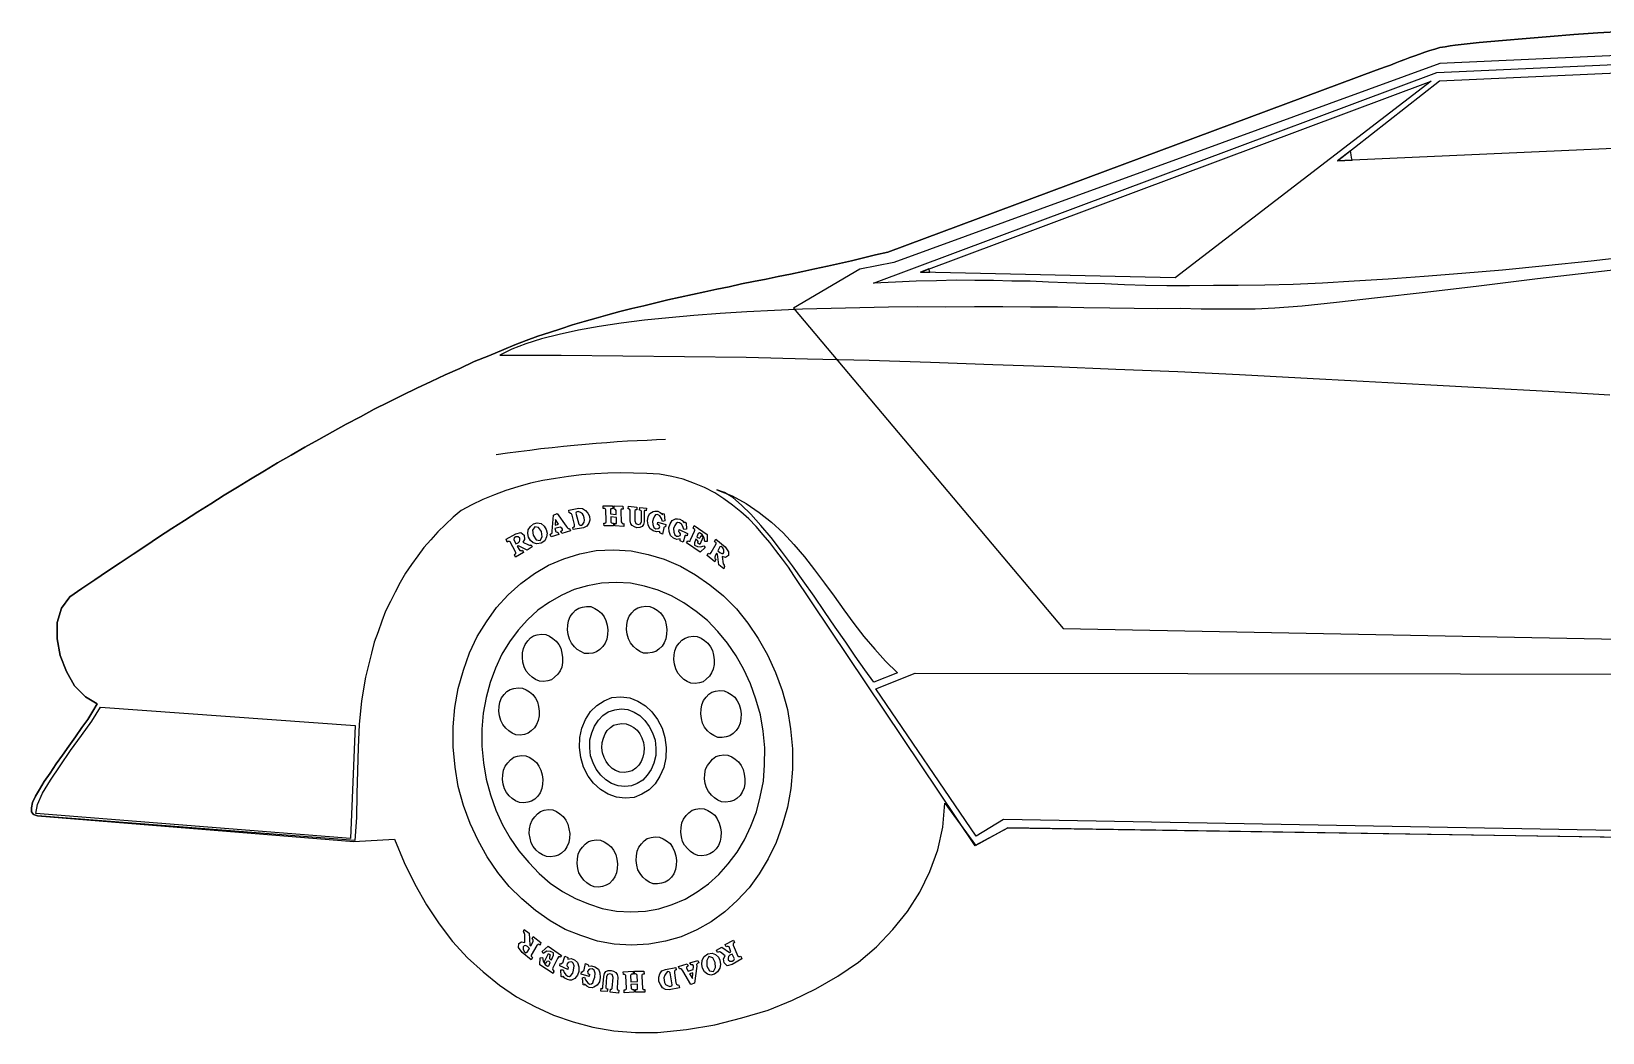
# Model space of a CAD drawing. Extents: x -100 to 394, y -15 to 124.
# Drawn here: x -100.3 to 113.6, y -14.7 to 121.8 of the extents above; entities that cross this region are included whole.
import ezdxf

# ---------------------------------------------------------------- set-up
doc = ezdxf.new("R2010")
doc.units = 0
doc.layers.add('7', color=7, linetype='CONTINUOUS')

msp = doc.modelspace()

# ---------------------------------------------------------------- linework, layer by layer
at = {"layer": '7', "linetype": 'CONTINUOUS'}
for points in [[(116.23, 121.76), (112.91, 121.54), (109.67, 121.33), (106.42, 121.06), (103.18, 120.78), (99.93, 120.51), (96.75, 120.24), (93.51, 119.9), (92.81, 119.8), (92.12, 119.64), (91.42, 119.55), (90.73, 119.33), (90.03, 119.17), (89.34, 118.94), (88.65, 118.66), (88.02, 118.44), (87.33, 118.22), (86.64, 117.93), (86.01, 117.71), (85.32, 117.42), (84.69, 117.14), (84, 116.91), (83.37, 116.69), (82.74, 116.48), (16.23, 91.69), (14.59, 91.3), (12.95, 90.91), (11.3, 90.51), (9.66, 90.12), (8.02, 89.79), (6.31, 89.39), (4.66, 89.06), (3.02, 88.67), (1.31, 88.34), (-0.33, 88.01), (-2.04, 87.67), (-3.69, 87.34), (-5.33, 86.95), (-7.04, 86.62), (-8.68, 86.29), (-10.33, 85.9), (-12.04, 85.56), (-13.68, 85.17), (-15.32, 84.78), (-16.96, 84.38), (-18.61, 83.99), (-20.25, 83.59), (-21.89, 83.14), (-23.47, 82.68), (-25.11, 82.22), (-26.68, 81.77), (-28.26, 81.25), (-29.83, 80.73), (-31.4, 80.22), (-32.97, 79.63), (-34.54, 79.05), (-36.05, 78.41), (-38.05, 77.55), (-40.06, 76.76), (-42, 75.84), (-44, 74.98), (-45.94, 74.07), (-47.88, 73.15), (-49.82, 72.17), (-51.75, 71.25), (-53.69, 70.27), (-55.56, 69.23), (-57.49, 68.24), (-59.36, 67.2), (-61.23, 66.16), (-63.1, 65.12), (-64.96, 64.01), (-66.83, 62.97), (-68.63, 61.87), (-70.5, 60.76), (-72.3, 59.66), (-74.1, 58.55), (-75.9, 57.39), (-77.71, 56.28), (-79.51, 55.12), (-81.25, 54.01), (-83.05, 52.85), (-84.78, 51.68), (-86.51, 50.52), (-88.25, 49.36), (-89.99, 48.19), (-91.72, 47.03), (-93.46, 45.86), (-95.13, 44.7), (-96.27, 43.18), (-96.82, 41.24), (-96.85, 39.01), (-96.43, 36.73), (-95.56, 34.53), (-94.46, 32.6), (-92.98, 31.07), (-91.41, 30.12), (-92, 29.13), (-92.65, 28.02), (-93.49, 26.9), (-94.33, 25.64), (-95.23, 24.39), (-96.13, 23.14), (-96.98, 21.95), (-97.81, 20.7), (-98.59, 19.57), (-99.24, 18.46), (-99.78, 17.54), (-100.19, 16.69), (-100.35, 15.98), (-100.32, 15.41), (-100.05, 15.04), (-99.53, 14.87), (-56.46, 11.39), (-50.91, 11.7), (-49.62, 8.5), (-48.15, 5.57), (-46.55, 2.77), (-44.84, 0.17), (-43, -2.24), (-40.99, -4.45), (-38.86, -6.4), (-36.6, -8.21), (-34.3, -9.77), (-31.81, -11.12), (-29.27, -12.29), (-26.61, -13.19), (-23.89, -13.9), (-21.06, -14.41), (-18.11, -14.66), (-15.11, -14.65), (-11.17, -14.22), (-7.3, -13.59), (-3.64, -12.66), (-0.05, -11.6), (3.27, -10.24), (6.46, -8.69), (9.45, -6.96), (12.24, -5.05), (14.7, -2.96), (16.95, -0.62), (18.95, 1.83), (20.62, 4.46), (21.96, 7.27), (23.04, 10.25), (23.73, 13.35), (24.03, 16.62), (28.19, 10.87)], [(-95.13, 44.7), (-93.46, 45.86), (-91.72, 47.03), (-89.99, 48.19), (-88.25, 49.36), (-86.51, 50.52), (-84.78, 51.68), (-83.05, 52.85), (-81.25, 54.01), (-79.51, 55.12), (-77.71, 56.28), (-75.9, 57.39), (-74.1, 58.55), (-72.3, 59.66), (-70.5, 60.76), (-68.63, 61.87), (-66.83, 62.97), (-64.96, 64.01), (-63.1, 65.12), (-61.23, 66.16), (-59.36, 67.2), (-57.49, 68.24), (-55.56, 69.23), (-53.69, 70.27), (-51.75, 71.25), (-49.82, 72.17), (-47.88, 73.15), (-45.94, 74.07), (-44, 74.98), (-42, 75.84), (-40.06, 76.76), (-38.05, 77.55), (-36.05, 78.41), (-34.54, 79.05), (-32.97, 79.63), (-31.4, 80.22), (-29.83, 80.73), (-28.26, 81.25), (-26.68, 81.77), (-25.11, 82.22), (-23.47, 82.68), (-21.89, 83.14), (-20.25, 83.59), (-18.61, 83.99), (-16.96, 84.38), (-15.32, 84.78), (-13.68, 85.17), (-12.04, 85.56), (-10.33, 85.9), (-8.68, 86.29), (-7.04, 86.62), (-5.33, 86.95), (-3.69, 87.34), (-2.04, 87.67), (-0.33, 88.01), (1.31, 88.34), (3.02, 88.67), (4.66, 89.06), (6.31, 89.39), (8.02, 89.79), (9.66, 90.12), (11.3, 90.51), (12.95, 90.91), (14.59, 91.3), (16.23, 91.69), (82.74, 116.48), (83.37, 116.69), (84, 116.91), (84.69, 117.14), (85.32, 117.42), (86.01, 117.71), (86.64, 117.93), (87.33, 118.22), (88.02, 118.44), (88.65, 118.66), (89.34, 118.94), (90.03, 119.17), (90.73, 119.33), (91.42, 119.55), (92.12, 119.64), (92.81, 119.8), (93.51, 119.9), (96.75, 120.24), (99.93, 120.51), (103.18, 120.78), (106.42, 121.06), (109.67, 121.33), (112.91, 121.54), (116.23, 121.76)], [(12.44, 89.35), (3.42, 84.03), (40.14, 40.4), (118.12, 38.88), (150.39, 79.36), (150.52, 80.77), (150.32, 82.3), (149.87, 83.87), (149.28, 85.51), (148.57, 87.13), (147.86, 88.76), (147.28, 90.27), (146.96, 91.72), (162.77, 120.6), (91.39, 117.38), (17.06, 90.26), (12.44, 89.35)], [(118.63, 91.21), (112.02, 90.46), (105.79, 89.8), (99.94, 89.22), (94.41, 88.77), (89.25, 88.35), (84.35, 88), (79.76, 87.73), (75.43, 87.47), (71.42, 87.29), (67.59, 87.18), (63.95, 87.14), (60.57, 87.12), (57.31, 87.1), (54.25, 87.09), (51.31, 87.15), (48.49, 87.21), (45.81, 87.35), (43.18, 87.42), (40.63, 87.49), (38.13, 87.57), (35.64, 87.72), (33.15, 87.73), (30.65, 87.81), (28.09, 87.82), (25.54, 87.84), (22.86, 87.78), (20.12, 87.72), (17.31, 87.59), (14.32, 87.45), (91, 116.14), (154.54, 119.02)], [(91.37, 115.01), (152.8, 117.79), (146.58, 107.22), (77.49, 104.1), (91.37, 115.01)], [(20.7, 88.96), (90.22, 114.96), (55.35, 88.16), (20.7, 88.96)], [(79.22, 105.46), (77.49, 104.1), (79.47, 104.19), (79.39, 104.57), (79.31, 104.95), (79.29, 105.21), (79.22, 105.46)], [(122.83, 90.12), (113.42, 89.06), (104.72, 88.03), (96.72, 87.03), (89.41, 86.18), (82.93, 85.45), (77.34, 84.81), (72.64, 84.34), (68.95, 84.05), (66.27, 83.93), (64.04, 83.89), (61.61, 83.91), (58.93, 83.91), (56.05, 83.98), (52.98, 83.97), (49.79, 84.01), (46.47, 84.05), (42.95, 84.09), (39.37, 84.18), (35.67, 84.2), (31.9, 84.23), (28.06, 84.24), (24.17, 84.2), (20.28, 84.21), (16.32, 84.16), (12.42, 84.11), (8.53, 84), (4.64, 83.89), (0.82, 83.71), (-2.94, 83.54), (-6.57, 83.32), (-10.14, 83.03), (-13.57, 82.75), (-16.88, 82.41), (-20.05, 82.01), (-23.03, 81.55), (-25.88, 81.04), (-28.48, 80.48), (-30.88, 79.86), (-33.02, 79.19), (-34.96, 78.46), (-36.59, 77.62), (-28.22, 77.62), (-19.85, 77.55), (-11.42, 77.48), (-3.05, 77.35), (5.33, 77.15), (13.71, 76.95), (22.08, 76.69), (30.53, 76.37), (38.91, 76.11), (47.29, 75.73), (55.73, 75.4), (64.12, 75.02), (72.5, 74.57), (80.96, 74.12), (89.34, 73.66), (97.73, 73.21), (106.18, 72.76), (114.57, 72.25)], [(21.83, 89.39), (20.7, 88.96), (21.98, 88.95), (21.83, 89.39)], [(-37.06, 64.12), (-35.54, 64.32), (-34.01, 64.52), (-32.49, 64.71), (-30.97, 64.91), (-29.44, 65.04), (-27.92, 65.24), (-26.45, 65.37), (-24.93, 65.5), (-23.46, 65.63), (-22, 65.76), (-20.6, 65.89), (-19.2, 65.95), (-17.86, 66.01), (-16.52, 66.07), (-15.25, 66.13), (-14.04, 66.18)], [(237.12, 10.03), (32.61, 13.24), (28.13, 10.8), (3.47, 47.63), (2.72, 48.74), (1.9, 49.85), (1.02, 51.03), (0.2, 52.14), (-0.74, 53.18), (-1.68, 54.29), (-2.69, 55.33), (-3.75, 56.3), (-4.88, 57.21), (-6.07, 58.05), (-7.32, 58.89), (-8.69, 59.59), (-10.06, 60.17), (-11.62, 60.74), (-13.17, 61.11), (-14.84, 61.42), (-16.57, 61.54), (-18.36, 61.58), (-20.09, 61.63), (-21.87, 61.55), (-23.66, 61.47), (-25.44, 61.33), (-27.22, 61.12), (-28.99, 60.85), (-30.71, 60.58), (-32.41, 60.18), (-34.12, 59.72), (-35.75, 59.2), (-37.32, 58.62), (-38.89, 57.97), (-40.39, 57.27), (-41.83, 56.5), (-42.93, 55.55), (-43.97, 54.55), (-45.01, 53.55), (-45.99, 52.48), (-46.9, 51.42), (-47.74, 50.29), (-48.58, 49.1), (-49.42, 47.92), (-50.13, 46.67), (-50.84, 45.36), (-51.48, 44.06), (-52.13, 42.75), (-52.64, 41.39), (-53.15, 39.96), (-53.66, 38.53), (-54.04, 37.04), (-54.85, 33.75), (-55.41, 30.53), (-55.71, 27.33), (-55.88, 24.19), (-55.93, 20.99), (-56.04, 17.86), (-56.09, 14.66), (-56.33, 11.52), (-99.53, 14.87), (-100.05, 15.04), (-100.32, 15.41), (-100.35, 15.98), (-100.19, 16.69), (-99.78, 17.54), (-99.24, 18.46), (-98.59, 19.57), (-97.81, 20.7), (-96.98, 21.95), (-96.13, 23.14), (-95.23, 24.39), (-94.33, 25.64), (-93.49, 26.9), (-92.65, 28.02), (-92, 29.13), (-91.41, 30.12), (-92.98, 31.07), (-94.46, 32.6), (-95.56, 34.53), (-96.43, 36.73), (-96.85, 39.01), (-96.82, 41.24), (-96.27, 43.18), (-95.13, 44.7)], [(-7.02, 59.29), (-4.94, 58.48), (-3.04, 57.42), (-1.26, 56.22), (0.4, 54.89), (2, 53.43), (3.47, 51.84), (4.89, 50.18), (6.25, 48.39), (7.61, 46.6), (8.96, 44.81), (10.26, 42.95), (11.62, 41.1), (12.98, 39.31), (14.46, 37.58), (15.94, 35.93), (17.55, 34.34), (14.35, 33.11), (13.12, 34.78), (11.82, 36.63), (10.52, 38.56), (9.09, 40.6), (7.65, 42.7), (6.22, 44.81), (4.72, 46.91), (3.28, 48.96), (1.79, 50.93), (0.36, 52.79), (-1.05, 54.45), (-2.4, 55.98), (-3.67, 57.2), (-4.86, 58.23), (-5.98, 58.95), (-7.02, 59.29)], [(-29.73, 53.21), (-29.61, 53.28), (-29.49, 53.35), (-29.43, 53.48), (-29.44, 53.67), (-29.28, 55.85), (-28.78, 56.07), (-27.55, 54.33), (-27.41, 54.15), (-27.28, 54.03), (-27.22, 54.03), (-27.09, 54.04), (-26.95, 53.72), (-28.14, 53.35), (-28.29, 53.66), (-28.16, 53.73), (-28.04, 53.8), (-28.04, 53.93), (-28.11, 54.05), (-28.38, 54.23), (-29.07, 54.01), (-28.99, 53.76), (-28.99, 53.63), (-28.92, 53.57), (-28.79, 53.51), (-28.66, 53.52), (-28.52, 53.2), (-29.59, 52.9), (-29.73, 53.21)], [(-27.12, 56.14), (-27.2, 56.52), (-25.81, 56.78), (-25.3, 56.74), (-24.9, 56.5), (-24.57, 56.13), (-24.35, 55.69), (-24.33, 55.18), (-24.44, 54.73), (-24.74, 54.33), (-25.18, 54.12), (-26.57, 53.87), (-26.65, 54.18), (-26.52, 54.25), (-26.4, 54.26), (-26.4, 54.39), (-26.41, 54.58), (-26.72, 55.84), (-26.8, 56.03), (-26.93, 56.09), (-26.99, 56.15), (-27.12, 56.14)], [(-25.84, 54.6), (-25.7, 54.48), (-25.45, 54.49), (-25.26, 54.63), (-25.09, 54.89), (-25.03, 55.15), (-25.11, 55.46), (-25.19, 55.78), (-25.33, 56.03), (-25.59, 56.21), (-25.92, 56.32), (-26.17, 56.25), (-26.23, 56.12), (-25.84, 54.6)], [(-22.5, 57.12), (-21.22, 57.11), (-21.21, 56.73), (-21.34, 56.72), (-21.46, 56.72), (-21.52, 56.65), (-21.52, 56.52), (-21.49, 56.01), (-20.73, 55.92), (-20.75, 56.43), (-20.75, 56.49), (-20.82, 56.62), (-20.95, 56.68), (-21.02, 56.74), (-21.03, 57.12), (-19.82, 57.05), (-19.8, 56.66), (-19.93, 56.66), (-20.06, 56.65), (-20.11, 56.52), (-20.11, 56.39), (-20.04, 54.93), (-19.97, 54.8), (-19.91, 54.74), (-19.84, 54.68), (-19.71, 54.69), (-19.69, 54.3), (-20.91, 54.38), (-20.93, 54.76), (-20.86, 54.7), (-20.8, 54.7), (-20.67, 54.71), (-20.68, 54.84), (-20.71, 55.54), (-21.48, 55.63), (-21.45, 54.99), (-21.44, 54.87), (-21.38, 54.8), (-21.25, 54.75), (-21.12, 54.75), (-21.1, 54.37), (-22.38, 54.38), (-22.4, 54.76), (-22.27, 54.76), (-22.14, 54.83), (-22.08, 54.9), (-22.09, 55.09), (-22.16, 56.56), (-22.17, 56.68), (-22.29, 56.74), (-22.36, 56.74), (-22.49, 56.73), (-22.5, 57.12)], [(-19.05, 57.08), (-17.9, 56.94), (-17.94, 56.56), (-18.01, 56.55), (-18.07, 56.55), (-18.2, 56.48), (-18.19, 56.42), (-18.2, 55.08), (-18.05, 54.7), (-17.73, 54.59), (-17.41, 54.66), (-17.3, 54.99), (-17.29, 56.33), (-17.3, 56.39), (-17.36, 56.46), (-17.5, 56.51), (-17.56, 56.51), (-17.51, 56.89), (-16.61, 56.81), (-16.66, 56.42), (-16.73, 56.48), (-16.86, 56.48), (-16.91, 56.35), (-16.91, 56.22), (-16.91, 54.94), (-17.02, 54.55), (-17.2, 54.29), (-17.51, 54.15), (-17.9, 54.13), (-18.22, 54.25), (-18.55, 54.42), (-18.75, 54.67), (-18.83, 55.05), (-18.83, 56.39), (-18.83, 56.51), (-18.91, 56.64), (-19.03, 56.7), (-19.1, 56.7), (-19.05, 57.08)], [(-14.4, 55.95), (-14.41, 56.08), (-14.22, 56.02), (-14.11, 55.07), (-14.42, 54.99), (-14.57, 55.37), (-14.78, 55.74), (-15.1, 55.92), (-15.36, 55.91), (-15.48, 55.77), (-15.66, 55.45), (-15.77, 54.99), (-15.75, 54.55), (-15.6, 54.17), (-15.34, 53.99), (-15.02, 54.01), (-14.83, 54.14), (-14.78, 54.27), (-14.84, 54.4), (-14.91, 54.52), (-15.11, 54.58), (-15.06, 54.9), (-13.96, 54.56), (-14.01, 54.24), (-14.07, 54.24), (-14.2, 54.23), (-14.26, 54.17), (-14.26, 54.11), (-14.41, 53.27), (-14.8, 53.44), (-14.81, 53.63), (-15.25, 53.55), (-15.71, 53.72), (-16.17, 54.02), (-16.38, 54.52), (-16.47, 55.09), (-16.37, 55.67), (-16.13, 56.06), (-15.7, 56.34), (-15.45, 56.41), (-15.06, 56.37), (-14.73, 56.19), (-14.4, 55.95)], [(-35.71, 52.56), (-34.4, 53.32), (-33.71, 53.48), (-33.24, 53.12), (-33.22, 52.54), (-33.45, 52.15), (-32.67, 51.8), (-32.54, 51.75), (-32.48, 51.75), (-32.35, 51.75), (-32.29, 51.82), (-32.15, 51.51), (-32.83, 51.09), (-34.01, 51.68), (-34.2, 51.61), (-33.92, 51.17), (-33.85, 51.05), (-33.72, 51.05), (-33.6, 50.99), (-33.47, 51.07), (-33.33, 50.75), (-34.45, 50.13), (-34.59, 50.44), (-34.53, 50.51), (-34.41, 50.58), (-34.41, 50.7), (-34.42, 50.83), (-35.18, 52.2), (-35.25, 52.26), (-35.31, 52.26), (-35.44, 52.25), (-35.56, 52.18), (-35.71, 52.56)], [(-31.97, 54.64), (-31.47, 54.8), (-30.95, 54.69), (-30.55, 54.33), (-30.28, 53.89), (-30.13, 53.39), (-30.23, 52.87), (-30.46, 52.35), (-30.96, 52.01), (-31.53, 51.92), (-32.05, 52.09), (-32.38, 52.39), (-32.66, 52.83), (-32.74, 53.33), (-32.7, 53.85), (-32.4, 54.31), (-31.97, 54.64)], [(-31.83, 54.27), (-32.12, 53.81), (-32.03, 53.11), (-31.62, 52.49), (-31.1, 52.38), (-30.81, 52.91), (-30.9, 53.61), (-31.31, 54.16), (-31.83, 54.27)], [(-29.02, 54.46), (-28.58, 54.61), (-29, 55.23), (-29.02, 54.46)], [(-11.48, 54.8), (-11.42, 54.93), (-11.22, 54.82), (-11.18, 53.93), (-11.5, 53.91), (-11.65, 54.29), (-11.85, 54.6), (-12.12, 54.78), (-12.37, 54.83), (-12.56, 54.69), (-12.74, 54.43), (-12.91, 54.04), (-12.89, 53.53), (-12.74, 53.15), (-12.54, 52.97), (-12.23, 52.98), (-12.04, 53.05), (-11.98, 53.19), (-11.98, 53.31), (-12.06, 53.44), (-12.19, 53.56), (-12.14, 53.88), (-11.03, 53.36), (-11.08, 53.04), (-11.21, 53.09), (-11.34, 53.09), (-11.4, 53.02), (-11.39, 52.96), (-11.61, 52.18), (-12.01, 52.35), (-12.02, 52.61), (-12.46, 52.53), (-12.91, 52.7), (-13.32, 53.06), (-13.53, 53.63), (-13.56, 54.14), (-13.39, 54.65), (-13.09, 55.12), (-12.65, 55.33), (-12.4, 55.34), (-12.07, 55.29), (-11.75, 55.11), (-11.48, 54.8)], [(-10.12, 54.42), (-8.34, 53.22), (-8.36, 52.26), (-8.68, 52.25), (-8.77, 52.75), (-9.04, 53.19), (-9.37, 53.43), (-9.56, 53.36), (-9.73, 52.9), (-9.6, 52.78), (-9.4, 52.73), (-9.28, 52.8), (-9.16, 53.06), (-8.9, 52.88), (-9.36, 51.84), (-9.63, 52.01), (-9.58, 52.27), (-9.64, 52.4), (-9.78, 52.52), (-9.91, 52.58), (-10.08, 52.06), (-10.06, 51.74), (-9.67, 51.57), (-9.22, 51.52), (-8.78, 51.67), (-8.64, 51.42), (-9.32, 50.81), (-11.16, 52.07), (-10.98, 52.34), (-10.85, 52.28), (-10.79, 52.28), (-10.66, 52.29), (-10.61, 52.48), (-10.09, 53.65), (-10.03, 53.78), (-10.03, 53.91), (-10.16, 53.97), (-10.23, 54.09), (-10.12, 54.42)], [(-34.4, 51.92), (-34.09, 52.06), (-33.91, 52.26), (-33.85, 52.45), (-33.86, 52.71), (-34.06, 52.89), (-34.38, 52.88), (-34.63, 52.74), (-34.69, 52.54), (-34.4, 51.92)], [(-7.16, 52.57), (-5.9, 51.54), (-5.42, 50.86), (-5.46, 50.35), (-5.84, 50.08), (-6.29, 50.19), (-6.18, 49.23), (-6.12, 49.17), (-6.04, 49.05), (-6.04, 48.98), (-5.97, 48.86), (-6.09, 48.53), (-6.75, 49.08), (-6.94, 50.54), (-7.07, 50.66), (-7.25, 50.27), (-7.31, 50.14), (-7.3, 50.08), (-7.3, 49.95), (-7.17, 49.83), (-7.28, 49.5), (-8.34, 50.35), (-8.23, 50.67), (-8.1, 50.61), (-7.96, 50.56), (-7.9, 50.62), (-7.78, 50.76), (-7.13, 51.94), (-7.14, 52), (-7.14, 52.13), (-7.27, 52.18), (-7.34, 52.25), (-7.16, 52.57)], [(-6.9, 50.99), (-6.63, 50.75), (-6.37, 50.63), (-6.18, 50.64), (-6.06, 50.77), (-6.07, 51.09), (-6.22, 51.4), (-6.42, 51.58), (-6.6, 51.51), (-6.9, 50.99)], [(-21.08, 51.11), (-18.71, 50.97), (-16.39, 50.5), (-14.19, 49.83), (-11.98, 48.91), (-9.95, 47.72), (-7.97, 46.34), (-6.11, 44.83), (-4.37, 43.06), (-2.81, 41.15), (-1.38, 39.04), (-0.13, 36.8), (0.94, 34.42), (1.88, 31.97), (2.57, 29.38), (3.01, 26.72), (3.26, 23.99), (3.26, 21.24), (3.06, 18.61), (2.6, 16.04), (1.88, 13.58), (1.03, 11.24), (-0.02, 9.02), (-1.27, 6.99), (-2.65, 5.07), (-4.24, 3.34), (-5.95, 1.79), (-7.81, 0.43), (-9.74, -0.67), (-11.87, -1.6), (-14.01, -2.21), (-16.29, -2.63), (-18.65, -2.74), (-21.02, -2.59), (-23.27, -2.18), (-25.54, -1.45), (-27.69, -0.59), (-29.72, 0.59), (-31.7, 1.97), (-33.56, 3.55), (-35.3, 5.26), (-36.85, 7.17), (-38.29, 9.27), (-39.54, 11.51), (-40.6, 13.83), (-41.54, 16.28), (-42.23, 18.86), (-42.67, 21.53), (-42.92, 24.26), (-42.92, 27.01), (-42.72, 29.64), (-42.26, 32.21), (-41.54, 34.73), (-40.69, 37.07), (-39.64, 39.29), (-38.39, 41.33), (-37.01, 43.24), (-35.43, 44.97), (-33.71, 46.52), (-31.86, 47.88), (-29.93, 49.05), (-27.86, 49.91), (-25.66, 50.59), (-23.44, 51.01), (-21.08, 51.11)], [(-20.75, 46.66), (-22.73, 46.57), (-24.63, 46.23), (-26.46, 45.7), (-28.15, 44.92), (-29.83, 44.01), (-31.38, 42.92), (-32.79, 41.58), (-34.06, 40.18), (-35.27, 38.59), (-36.28, 36.89), (-37.15, 35), (-37.89, 33.05), (-38.44, 30.98), (-38.85, 28.85), (-39.01, 26.68), (-39.03, 24.37), (-38.8, 22.09), (-38.45, 19.87), (-37.84, 17.72), (-37.11, 15.65), (-36.19, 13.65), (-35.15, 11.84), (-33.98, 10.11), (-32.63, 8.51), (-31.22, 7.04), (-29.7, 5.7), (-28.05, 4.57), (-26.28, 3.62), (-24.52, 2.87), (-22.64, 2.25), (-20.71, 1.89), (-18.73, 1.79), (-16.75, 1.88), (-14.91, 2.22), (-13.09, 2.81), (-11.33, 3.53), (-9.72, 4.5), (-8.17, 5.59), (-6.76, 6.87), (-5.48, 8.33), (-4.28, 9.91), (-3.27, 11.62), (-2.39, 13.45), (-1.65, 15.4), (-1.11, 17.47), (-0.69, 19.59), (-0.54, 21.83), (-0.51, 24.13), (-0.74, 26.42), (-1.1, 28.64), (-1.71, 30.79), (-2.44, 32.86), (-3.36, 34.8), (-4.4, 36.67), (-5.56, 38.4), (-6.91, 40), (-8.32, 41.47), (-9.85, 42.74), (-11.5, 43.88), (-13.2, 44.83), (-15.02, 45.64), (-16.9, 46.19), (-18.77, 46.56), (-20.75, 46.66)], [(-24.76, 43.41), (-24.18, 43.38), (-23.66, 43.14), (-23.2, 42.84), (-22.73, 42.48), (-22.39, 41.99), (-22.12, 41.49), (-21.96, 40.86), (-21.87, 40.22), (-21.9, 39.58), (-22, 38.94), (-22.23, 38.42), (-22.53, 37.96), (-22.96, 37.55), (-23.39, 37.22), (-23.9, 37.06), (-24.47, 36.98), (-25.04, 37.01), (-25.56, 37.25), (-26.03, 37.54), (-26.42, 37.91), (-26.83, 38.4), (-27.11, 38.96), (-27.27, 39.59), (-27.36, 40.23), (-27.32, 40.87), (-27.22, 41.45), (-26.99, 42.03), (-26.63, 42.5), (-26.27, 42.9), (-25.83, 43.17), (-25.33, 43.32), (-24.76, 43.41)], [(-13.82, 40.27), (-13.86, 39.63), (-13.96, 38.98), (-14.19, 38.46), (-14.49, 38), (-14.92, 37.6), (-15.35, 37.26), (-15.85, 37.11), (-16.42, 37.02), (-17, 37.06), (-17.52, 37.29), (-17.98, 37.59), (-18.38, 37.95), (-18.79, 38.44), (-19.07, 39.01), (-19.22, 39.64), (-19.32, 40.27), (-19.28, 40.91), (-19.18, 41.49), (-18.95, 42.08), (-18.59, 42.54), (-18.22, 42.94), (-17.79, 43.22), (-17.28, 43.37), (-16.71, 43.46), (-16.14, 43.42), (-15.61, 43.19), (-15.16, 42.89), (-14.69, 42.52), (-14.35, 42.03), (-14.07, 41.53), (-13.91, 40.9), (-13.82, 40.27)], [(-30.91, 39.62), (-30.33, 39.58), (-29.81, 39.35), (-29.35, 39.05), (-28.89, 38.69), (-28.55, 38.2), (-28.27, 37.7), (-28.11, 37.06), (-28.02, 36.43), (-28.05, 35.79), (-28.15, 35.15), (-28.38, 34.63), (-28.68, 34.17), (-29.11, 33.76), (-29.54, 33.42), (-30.05, 33.27), (-30.62, 33.18), (-31.19, 33.22), (-31.72, 33.45), (-32.18, 33.75), (-32.58, 34.12), (-32.98, 34.61), (-33.26, 35.17), (-33.42, 35.8), (-33.51, 36.44), (-33.48, 37.08), (-33.37, 37.66), (-33.14, 38.24), (-32.78, 38.71), (-32.42, 39.11), (-31.98, 39.38), (-31.48, 39.53), (-30.91, 39.62)], [(-7.38, 36.15), (-7.41, 35.51), (-7.51, 34.87), (-7.74, 34.35), (-8.04, 33.89), (-8.47, 33.48), (-8.9, 33.14), (-9.41, 32.99), (-9.98, 32.9), (-10.55, 32.94), (-11.07, 33.17), (-11.54, 33.47), (-11.94, 33.84), (-12.34, 34.33), (-12.62, 34.89), (-12.78, 35.52), (-12.87, 36.16), (-12.83, 36.8), (-12.74, 37.38), (-12.51, 37.96), (-12.14, 38.42), (-11.78, 38.83), (-11.34, 39.1), (-10.84, 39.25), (-10.27, 39.34), (-9.69, 39.3), (-9.17, 39.07), (-8.71, 38.77), (-8.25, 38.41), (-7.9, 37.92), (-7.63, 37.42), (-7.47, 36.78), (-7.38, 36.15)], [(236.07, 10.68), (31.99, 14.36), (28.26, 12.09), (14.64, 32.16), (19.97, 34.32)], [(19.97, 34.32), (205.57, 34.08)], [(-34.09, 32.33), (-33.51, 32.29), (-32.99, 32.05), (-32.53, 31.76), (-32.07, 31.39), (-31.73, 30.9), (-31.45, 30.4), (-31.29, 29.77), (-31.2, 29.13), (-31.24, 28.49), (-31.34, 27.85), (-31.57, 27.33), (-31.86, 26.87), (-32.29, 26.47), (-32.73, 26.13), (-33.23, 25.98), (-33.8, 25.89), (-34.38, 25.93), (-34.9, 26.16), (-35.36, 26.46), (-35.76, 26.82), (-36.16, 27.31), (-36.45, 27.88), (-36.6, 28.51), (-36.69, 29.14), (-36.66, 29.78), (-36.56, 30.36), (-36.33, 30.95), (-35.97, 31.41), (-35.6, 31.81), (-35.17, 32.08), (-34.66, 32.23), (-34.09, 32.33)], [(-20.11, 31.11), (-18.89, 30.97), (-17.79, 30.51), (-16.74, 29.85), (-15.87, 29.06), (-15.12, 28.01), (-14.49, 26.83), (-14.12, 25.56), (-13.93, 24.17), (-13.99, 22.76), (-14.25, 21.47), (-14.77, 20.3), (-15.43, 19.25), (-16.22, 18.44), (-17.22, 17.83), (-18.28, 17.39), (-19.49, 17.27), (-20.71, 17.41), (-21.81, 17.81), (-22.86, 18.46), (-23.8, 19.31), (-24.54, 20.3), (-25.17, 21.49), (-25.55, 22.81), (-25.74, 24.21), (-25.67, 25.55), (-25.41, 26.84), (-24.89, 28.01), (-24.24, 29.07), (-23.38, 29.93), (-22.39, 30.56), (-21.32, 30.99), (-20.11, 31.11)], [(-3.72, 28.78), (-3.76, 28.14), (-3.86, 27.5), (-4.09, 26.97), (-4.39, 26.52), (-4.82, 26.11), (-5.25, 25.77), (-5.75, 25.62), (-6.32, 25.53), (-6.9, 25.57), (-7.42, 25.8), (-7.88, 26.1), (-8.28, 26.46), (-8.69, 26.96), (-8.97, 27.52), (-9.12, 28.15), (-9.22, 28.79), (-9.18, 29.43), (-9.08, 30.01), (-8.85, 30.59), (-8.49, 31.05), (-8.12, 31.45), (-7.69, 31.73), (-7.19, 31.88), (-6.61, 31.97), (-6.04, 31.93), (-5.52, 31.7), (-5.06, 31.4), (-4.59, 31.04), (-4.25, 30.54), (-3.97, 30.05), (-3.82, 29.41), (-3.72, 28.78)], [(-90.94, 29.69), (-56.27, 27.17), (-56.92, 11.81), (-99.74, 15.18), (-99.54, 16.4), (-98.84, 17.97), (-97.77, 19.74), (-96.45, 21.71), (-95.01, 23.76), (-93.51, 25.81), (-92.13, 27.79), (-90.94, 29.69)], [(-20.04, 29.45), (-19.14, 29.36), (-18.3, 29.02), (-17.51, 28.54), (-16.84, 27.87), (-16.23, 27.07), (-15.81, 26.19), (-15.44, 25.18), (-15.33, 24.1), (-15.35, 23.08), (-15.62, 22.05), (-15.96, 21.2), (-16.5, 20.41), (-17.11, 19.74), (-17.86, 19.26), (-18.67, 18.97), (-19.56, 18.87), (-20.46, 18.96), (-21.37, 19.3), (-22.16, 19.77), (-22.83, 20.44), (-23.44, 21.25), (-23.86, 22.12), (-24.22, 23.06), (-24.33, 24.14), (-24.32, 25.23), (-24.04, 26.2), (-23.7, 27.11), (-23.16, 27.9), (-22.55, 28.57), (-21.81, 29.05), (-20.93, 29.34), (-20.04, 29.45)], [(-19.95, 27.47), (-19.37, 27.43), (-18.85, 27.2), (-18.33, 26.91), (-17.87, 26.54), (-17.52, 26.05), (-17.24, 25.49), (-17.02, 24.86), (-16.93, 24.16), (-16.96, 23.46), (-17.12, 22.87), (-17.35, 22.29), (-17.65, 21.76), (-18.08, 21.36), (-18.57, 21.02), (-19.08, 20.87), (-19.65, 20.78), (-20.22, 20.82), (-20.81, 21.05), (-21.27, 21.34), (-21.74, 21.77), (-22.08, 22.27), (-22.36, 22.83), (-22.58, 23.46), (-22.67, 24.16), (-22.64, 24.86), (-22.48, 25.44), (-22.25, 26.03), (-21.95, 26.49), (-21.52, 26.89), (-21.09, 27.23), (-20.52, 27.38), (-19.95, 27.47)], [(-36.21, 19.84), (-36.17, 20.48), (-36.08, 21.12), (-35.85, 21.64), (-35.48, 22.11), (-35.12, 22.51), (-34.69, 22.85), (-34.18, 23), (-33.61, 23.09), (-33.03, 23.05), (-32.51, 22.82), (-32.05, 22.52), (-31.59, 22.15), (-31.25, 21.66), (-30.97, 21.1), (-30.81, 20.47), (-30.72, 19.83), (-30.75, 19.19), (-30.85, 18.61), (-31.08, 18.03), (-31.38, 17.57), (-31.81, 17.17), (-32.25, 16.89), (-32.75, 16.74), (-33.32, 16.65), (-33.89, 16.69), (-34.42, 16.92), (-34.88, 17.22), (-35.28, 17.58), (-35.68, 18.07), (-35.96, 18.57), (-36.12, 19.21), (-36.21, 19.84)], [(-5.8, 16.74), (-6.38, 16.78), (-6.9, 17.01), (-7.36, 17.31), (-7.76, 17.68), (-8.16, 18.17), (-8.44, 18.67), (-8.6, 19.3), (-8.69, 19.93), (-8.65, 20.57), (-8.55, 21.22), (-8.32, 21.74), (-7.96, 22.2), (-7.6, 22.6), (-7.16, 22.94), (-6.66, 23.09), (-6.09, 23.18), (-5.51, 23.14), (-4.99, 22.91), (-4.53, 22.61), (-4.07, 22.25), (-3.73, 21.75), (-3.45, 21.19), (-3.29, 20.56), (-3.2, 19.93), (-3.23, 19.29), (-3.33, 18.71), (-3.56, 18.12), (-3.86, 17.66), (-4.29, 17.26), (-4.72, 16.98), (-5.23, 16.83), (-5.8, 16.74)], [(-32.56, 12.47), (-32.52, 13.11), (-32.42, 13.75), (-32.19, 14.27), (-31.83, 14.74), (-31.46, 15.14), (-31.03, 15.47), (-30.53, 15.63), (-29.96, 15.72), (-29.38, 15.68), (-28.86, 15.45), (-28.4, 15.15), (-27.94, 14.78), (-27.59, 14.29), (-27.31, 13.73), (-27.16, 13.1), (-27.06, 12.46), (-27.1, 11.82), (-27.2, 11.24), (-27.43, 10.66), (-27.73, 10.2), (-28.16, 9.79), (-28.59, 9.52), (-29.1, 9.37), (-29.66, 9.28), (-30.24, 9.32), (-30.76, 9.55), (-31.22, 9.85), (-31.62, 10.21), (-32.03, 10.7), (-32.31, 11.2), (-32.46, 11.83), (-32.56, 12.47)], [(-9.05, 9.44), (-9.62, 9.48), (-10.14, 9.71), (-10.6, 10.01), (-11, 10.38), (-11.41, 10.87), (-11.69, 11.37), (-11.84, 12), (-11.94, 12.63), (-11.9, 13.27), (-11.8, 13.92), (-11.57, 14.44), (-11.21, 14.9), (-10.84, 15.3), (-10.41, 15.64), (-9.91, 15.79), (-9.34, 15.88), (-8.76, 15.84), (-8.24, 15.61), (-7.78, 15.31), (-7.31, 14.95), (-6.97, 14.46), (-6.69, 13.89), (-6.54, 13.26), (-6.44, 12.63), (-6.48, 11.99), (-6.58, 11.41), (-6.81, 10.82), (-7.11, 10.36), (-7.54, 9.96), (-7.97, 9.68), (-8.47, 9.53), (-9.05, 9.44)], [(28.19, 10.87), (32.61, 13.24), (237.05, 10.16)], [(-26.05, 8.36), (-26.01, 9), (-25.91, 9.64), (-25.68, 10.16), (-25.32, 10.63), (-24.96, 11.02), (-24.52, 11.36), (-24.02, 11.51), (-23.45, 11.6), (-22.87, 11.57), (-22.35, 11.33), (-21.89, 11.03), (-21.43, 10.67), (-21.08, 10.18), (-20.8, 9.62), (-20.65, 8.98), (-20.55, 8.35), (-20.59, 7.71), (-20.69, 7.13), (-20.92, 6.55), (-21.22, 6.09), (-21.65, 5.68), (-22.08, 5.41), (-22.59, 5.26), (-23.16, 5.17), (-23.74, 5.21), (-24.26, 5.44), (-24.72, 5.74), (-25.12, 6.1), (-25.52, 6.59), (-25.8, 7.09), (-25.95, 7.72), (-26.05, 8.36)], [(-15.13, 5.59), (-15.71, 5.63), (-16.23, 5.86), (-16.69, 6.16), (-17.09, 6.53), (-17.49, 7.02), (-17.77, 7.52), (-17.93, 8.15), (-18.02, 8.78), (-17.98, 9.42), (-17.89, 10.07), (-17.65, 10.59), (-17.29, 11.05), (-16.93, 11.45), (-16.5, 11.79), (-15.99, 11.94), (-15.42, 12.03), (-14.85, 11.99), (-14.32, 11.76), (-13.86, 11.46), (-13.4, 11.1), (-13.06, 10.6), (-12.78, 10.04), (-12.62, 9.41), (-12.53, 8.78), (-12.56, 8.14), (-12.66, 7.56), (-12.89, 6.97), (-13.19, 6.51), (-13.62, 6.11), (-14.05, 5.84), (-14.56, 5.69), (-15.13, 5.59)], [(-32.29, -4.76), (-33.55, -3.73), (-34.03, -3.05), (-33.99, -2.54), (-33.61, -2.27), (-33.16, -2.37), (-33.15, -1.29), (-33.22, -1.16), (-33.22, -1.1), (-33.29, -0.97), (-33.36, -0.91), (-33.24, -0.59), (-32.58, -1.13), (-32.51, -2.73), (-32.37, -2.85), (-32.08, -2.32), (-32.02, -2.19), (-32.03, -2.07), (-32.03, -2), (-32.16, -1.88), (-32.05, -1.56), (-30.99, -2.4), (-31.1, -2.73), (-31.23, -2.67), (-31.36, -2.61), (-31.42, -2.68), (-31.55, -2.81), (-32.32, -4.12), (-32.31, -4.19), (-32.31, -4.25), (-32.18, -4.37), (-32.11, -4.43), (-32.29, -4.76)], [(-3.62, -4.61), (-4.93, -5.38), (-5.62, -5.54), (-6.02, -5.17), (-6.11, -4.6), (-5.88, -4.2), (-6.54, -3.72), (-6.67, -3.67), (-6.73, -3.67), (-6.86, -3.68), (-6.92, -3.74), (-7.06, -3.43), (-6.37, -3.01), (-5.32, -3.73), (-5.13, -3.66), (-5.29, -3.09), (-5.36, -2.97), (-5.49, -2.91), (-5.61, -2.92), (-5.74, -2.98), (-5.88, -2.67), (-4.76, -2.05), (-4.62, -2.36), (-4.68, -2.43), (-4.8, -2.5), (-4.8, -2.62), (-4.79, -2.75), (-4.15, -4.25), (-4.08, -4.31), (-4.02, -4.31), (-3.89, -4.31), (-3.76, -4.24), (-3.62, -4.61)], [(-32.55, -3.18), (-32.82, -2.93), (-33.08, -2.81), (-33.27, -2.82), (-33.39, -2.96), (-33.38, -3.28), (-33.24, -3.59), (-33.04, -3.77), (-32.85, -3.7), (-32.55, -3.18)], [(-29.33, -6.61), (-31.11, -5.41), (-31.09, -4.45), (-30.77, -4.43), (-30.68, -4.94), (-30.41, -5.38), (-30.08, -5.62), (-29.89, -5.55), (-29.72, -5.09), (-29.85, -4.97), (-29.98, -4.91), (-30.17, -4.98), (-30.29, -5.24), (-30.55, -5.07), (-29.96, -3.89), (-29.7, -4.07), (-29.81, -4.39), (-29.8, -4.58), (-29.67, -4.71), (-29.54, -4.76), (-29.25, -4.11), (-29.27, -3.79), (-29.66, -3.62), (-30.17, -3.58), (-30.67, -3.86), (-30.81, -3.61), (-30.01, -2.87), (-28.17, -4.13), (-28.35, -4.39), (-28.41, -4.33), (-28.54, -4.33), (-28.6, -4.34), (-28.72, -4.54), (-29.37, -5.84), (-29.42, -5.97), (-29.35, -6.1), (-29.29, -6.16), (-29.22, -6.28), (-29.33, -6.61)], [(-27.97, -6.99), (-28.03, -7.12), (-28.23, -7), (-28.27, -6.11), (-27.95, -6.1), (-27.8, -6.47), (-27.6, -6.78), (-27.33, -6.96), (-27.08, -7.01), (-26.89, -6.88), (-26.65, -6.55), (-26.54, -6.16), (-26.44, -5.58), (-26.58, -5.21), (-26.78, -5.02), (-27.1, -5.04), (-27.29, -5.11), (-27.41, -5.31), (-27.47, -5.5), (-27.4, -5.62), (-27.26, -5.75), (-27.31, -6.07), (-28.42, -5.54), (-28.37, -5.22), (-28.18, -5.28), (-28.12, -5.21), (-27.99, -5.14), (-27.93, -5.01), (-27.71, -4.23), (-27.32, -4.41), (-27.31, -4.66), (-26.87, -4.58), (-26.41, -4.75), (-26.01, -5.11), (-25.8, -5.68), (-25.83, -6.32), (-26, -6.84), (-26.36, -7.3), (-26.8, -7.51), (-27.06, -7.52), (-27.38, -7.41), (-27.71, -7.23), (-27.97, -6.99)], [(-7.36, -6.7), (-7.86, -6.85), (-8.32, -6.68), (-8.71, -6.38), (-8.99, -5.88), (-9.08, -5.37), (-9.04, -4.79), (-8.74, -4.27), (-8.25, -3.93), (-7.68, -3.84), (-7.22, -4.01), (-6.82, -4.38), (-6.61, -4.81), (-6.52, -5.38), (-6.63, -5.9), (-6.93, -6.36), (-7.36, -6.7)], [(-4.93, -3.97), (-5.24, -4.11), (-5.42, -4.31), (-5.48, -4.51), (-5.47, -4.76), (-5.27, -4.94), (-4.95, -4.93), (-4.7, -4.79), (-4.64, -4.6), (-4.93, -3.97)], [(-25.05, -8.07), (-25.04, -8.2), (-25.24, -8.15), (-25.34, -7.19), (-25.03, -7.11), (-24.89, -7.49), (-24.61, -7.86), (-24.35, -8.04), (-24.09, -8.03), (-23.91, -7.89), (-23.8, -7.57), (-23.62, -7.12), (-23.59, -6.54), (-23.73, -6.16), (-23.99, -5.98), (-24.31, -6), (-24.5, -6.13), (-24.62, -6.33), (-24.61, -6.52), (-24.54, -6.64), (-24.35, -6.7), (-24.39, -7.02), (-25.49, -6.69), (-25.45, -6.37), (-25.32, -6.36), (-25.26, -6.29), (-25.13, -6.23), (-25.07, -6.09), (-24.92, -5.26), (-24.53, -5.43), (-24.52, -5.62), (-24.08, -5.54), (-23.62, -5.71), (-23.16, -6.01), (-22.95, -6.51), (-22.92, -7.15), (-23.02, -7.73), (-23.32, -8.19), (-23.76, -8.46), (-24.01, -8.54), (-24.39, -8.49), (-24.72, -8.31), (-25.05, -8.07)], [(-20.4, -9.27), (-21.55, -9.13), (-21.51, -8.74), (-21.44, -8.74), (-21.38, -8.74), (-21.26, -8.67), (-21.26, -8.6), (-21.13, -7.13), (-21.28, -6.75), (-21.6, -6.64), (-21.92, -6.72), (-22.03, -7.04), (-22.16, -8.52), (-22.15, -8.58), (-22.09, -8.64), (-21.96, -8.7), (-21.89, -8.7), (-21.94, -9.08), (-22.84, -8.99), (-22.79, -8.61), (-22.72, -8.67), (-22.6, -8.66), (-22.54, -8.53), (-22.54, -8.41), (-22.42, -7), (-22.31, -6.61), (-22.13, -6.34), (-21.81, -6.2), (-21.43, -6.18), (-21.11, -6.3), (-20.78, -6.47), (-20.58, -6.72), (-20.49, -7.1), (-20.62, -8.58), (-20.62, -8.7), (-20.55, -8.83), (-20.41, -8.89), (-20.35, -8.88), (-20.4, -9.27)], [(-16.82, -9.17), (-18.1, -9.17), (-18.12, -8.78), (-17.99, -8.78), (-17.87, -8.77), (-17.81, -8.7), (-17.81, -8.58), (-17.83, -8.07), (-18.73, -8.11), (-18.7, -8.62), (-18.7, -8.68), (-18.57, -8.74), (-18.5, -8.8), (-18.31, -8.79), (-18.3, -9.17), (-19.63, -9.23), (-19.65, -8.85), (-19.52, -8.84), (-19.4, -8.78), (-19.34, -8.71), (-19.34, -8.58), (-19.41, -6.99), (-19.42, -6.86), (-19.55, -6.74), (-19.62, -6.74), (-19.74, -6.75), (-19.76, -6.37), (-18.42, -6.3), (-18.41, -6.69), (-18.54, -6.69), (-18.66, -6.7), (-18.72, -6.77), (-18.78, -6.9), (-18.74, -7.72), (-17.85, -7.68), (-17.89, -6.92), (-17.89, -6.79), (-17.96, -6.73), (-18.09, -6.67), (-18.22, -6.68), (-18.23, -6.3), (-16.95, -6.3), (-16.94, -6.68), (-17.07, -6.69), (-17.19, -6.76), (-17.25, -6.83), (-17.24, -7.02), (-17.17, -8.61), (-17.1, -8.74), (-17.04, -8.8), (-16.97, -8.79), (-16.84, -8.79), (-16.82, -9.17)], [(-12.21, -8.2), (-12.13, -8.57), (-13.52, -8.83), (-14.03, -8.79), (-14.43, -8.55), (-14.7, -8.12), (-14.91, -7.68), (-14.94, -7.1), (-14.77, -6.65), (-14.53, -6.26), (-14.03, -6.04), (-12.63, -5.79), (-12.56, -6.1), (-12.68, -6.17), (-12.75, -6.18), (-12.8, -6.31), (-12.8, -6.5), (-12.6, -7.89), (-12.53, -8.08), (-12.4, -8.14), (-12.34, -8.14), (-12.21, -8.2)], [(-13.37, -6.52), (-13.5, -6.4), (-13.76, -6.35), (-13.94, -6.55), (-14.12, -6.81), (-14.23, -7.2), (-14.22, -7.52), (-14.14, -7.84), (-14, -8.09), (-13.74, -8.26), (-13.41, -8.38), (-13.16, -8.3), (-13.1, -8.17), (-13.37, -6.52)], [(-9.47, -5.13), (-9.6, -5.2), (-9.72, -5.27), (-9.78, -5.4), (-9.77, -5.59), (-10.05, -7.91), (-10.55, -8.12), (-11.66, -6.26), (-11.79, -6.07), (-11.93, -5.95), (-11.99, -5.95), (-12.12, -5.96), (-12.26, -5.64), (-11.06, -5.27), (-10.92, -5.58), (-11.04, -5.65), (-11.17, -5.72), (-11.16, -5.85), (-11.1, -5.97), (-10.95, -6.29), (-10.26, -6.06), (-10.21, -5.68), (-10.22, -5.55), (-10.29, -5.43), (-10.42, -5.43), (-10.54, -5.44), (-10.69, -5.13), (-9.61, -4.82), (-9.47, -5.13)], [(-7.5, -6.32), (-7.21, -5.8), (-7.24, -5.1), (-7.59, -4.47), (-8.1, -4.31), (-8.4, -4.83), (-8.37, -5.59), (-8.02, -6.22), (-7.5, -6.32)], [(-10.3, -6.51), (-10.75, -6.66), (-10.33, -7.28), (-10.3, -6.51)]]:
    msp.add_lwpolyline(points, dxfattribs=at)

doc.saveas('drawing.dxf')
